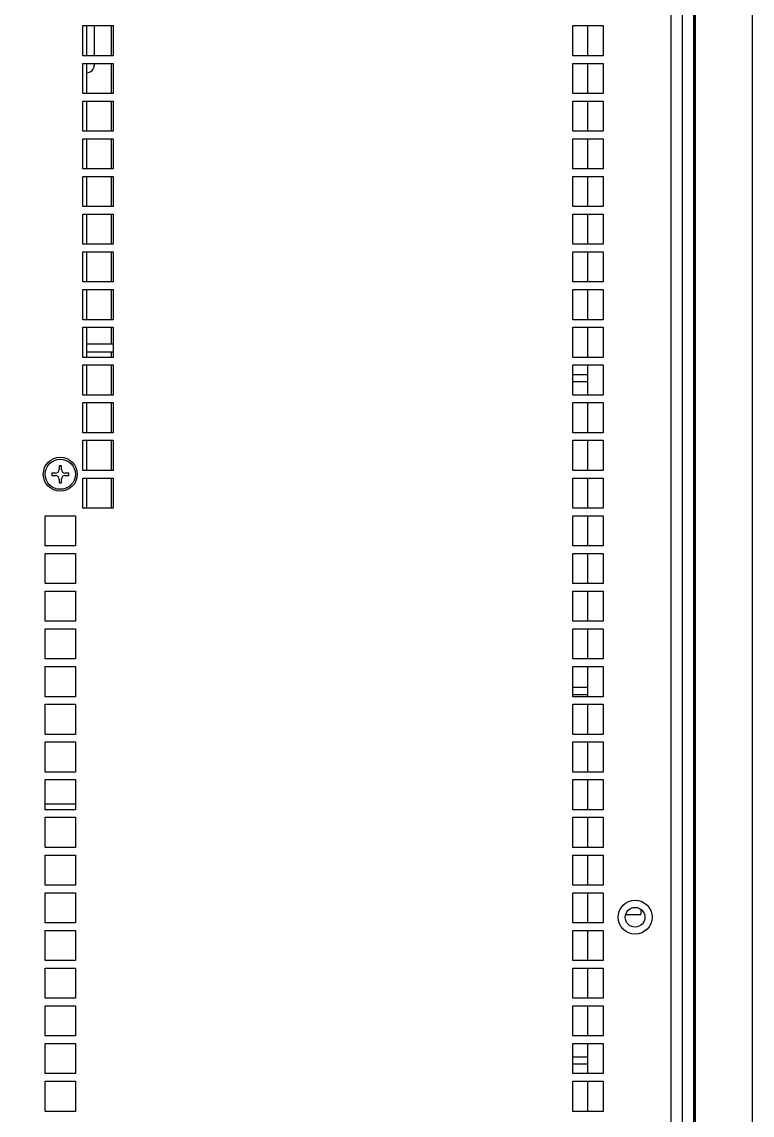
# Model space of a CAD drawing. Header units: millimetres. Extents: x -18178 to 96133, y -22425 to 61598.
# Drawn here: x 42266.3 to 42460.1, y 51681.6 to 51971.6 of the extents above; entities that cross this region are included whole.
import ezdxf

# ---------------------------------------------------------------- set-up
doc = ezdxf.new("R2010")
doc.units = ezdxf.units.MM
for name, color, linetype in [('00B60061P4122', 7, 'Continuous'), ('00B60RPFP04', 7, 'Continuous'), ('00B60TCFP0410', 7, 'Continuous'), ('10B60RIVP4008', 7, 'Continuous'), ('CH1775FE', 7, 'Continuous'), ('EAE-UPS PANEL-VERTV.', 7, 'Continuous'), ('LL0058FE', 7, 'Continuous'), ('RG0030GA', 7, 'Continuous'), ('RG0136LX', 7, 'Continuous'), ('RG0382CU', 7, 'Continuous'), ('RG0405CU', 7, 'Continuous'), ('RG0999FE', 7, 'Continuous'), ('RG1110FE', 7, 'Continuous')]:
    doc.layers.add(name, color=color, linetype=linetype)
doc.layers.add('E-ELEC-EQPM', color=7, linetype='Continuous', lineweight=35)

# ---------------------------------------------------------------- blocks, each defined once
blk = doc.blocks.new('A$Ccc32f15b')
at = {"layer": '00B60061P4122', "color": 7, "linetype": 'Continuous'}
for p in [(77.841, 43.528), (77.91, 43.325)]:
    blk.add_line(p, (77.91, 43.528), dxfattribs=at)
at = {"layer": '00B60RPFP04', "color": 7, "linetype": 'Continuous'}
blk.add_circle((72.07, 35.825), 0.225, dxfattribs=at)
at = {"layer": '00B60TCFP0410', "color": 7, "linetype": 'Continuous'}
for p, q in [((71.957, 35.84), (71.957, 35.81)), ((72.005, 35.84), (71.957, 35.84)), ((72.055, 35.938), (72.055, 35.89)), ((72.085, 35.938), (72.055, 35.938)), ((72.085, 35.89), (72.085, 35.938)), ((72.182, 35.84), (72.135, 35.84)), ((72.182, 35.81), (72.182, 35.84)), ((71.957, 35.81), (72.005, 35.81)), ((72.055, 35.76), (72.055, 35.713)), ((72.055, 35.713), (72.085, 35.713)), ((72.085, 35.713), (72.085, 35.76)), ((72.135, 35.81), (72.182, 35.81))]:
    blk.add_line(p, q, dxfattribs=at)
blk.add_circle((72.07, 35.825), 0.2, dxfattribs=at)
for centre, start, end in [((72.005, 35.89), 270, 0), ((72.135, 35.89), 180, 270), ((72.005, 35.76), 0, 90), ((72.135, 35.76), 90, 180)]:
    blk.add_arc(centre, 0.05, start, end, dxfattribs=at)
at = {"layer": '10B60RIVP4008', "color": 7, "linetype": 'Continuous'}
for p, q in [((70.345, 36.525), (70.345, 36.175)), ((70.445, 36.175), (70.445, 36.525)), ((76.445, 36.025), (76.445, 35.625))]:
    blk.add_line(p, q, dxfattribs=at)
at = {"layer": 'CH1775FE', "color": 7, "linetype": 'Continuous'}
for p, q in [((2.32, 44.075), (91.07, 44.075)), ((66.52, 42.825), (66.12, 42.825)), ((67.02, 42.825), (66.62, 42.825)), ((67.52, 42.825), (67.12, 42.825)), ((68.02, 42.825), (67.62, 42.825)), ((68.52, 42.825), (68.12, 42.825)), ((69.02, 42.825), (68.62, 42.825)), ((69.52, 42.825), (69.12, 42.825)), ((70.02, 42.825), (69.62, 42.825)), ((70.52, 42.825), (70.12, 42.825)), ((71.02, 42.825), (70.62, 42.825)), ((71.52, 42.825), (71.12, 42.825)), ((72.02, 42.825), (71.62, 42.825)), ((72.52, 42.825), (72.12, 42.825)), ((73.02, 42.825), (72.62, 42.825)), ((73.52, 42.825), (73.12, 42.825)), ((74.02, 42.825), (73.62, 42.825)), ((74.52, 42.825), (74.12, 42.825)), ((75.02, 42.825), (74.62, 42.825)), ((75.52, 42.825), (75.12, 42.825)), ((76.02, 42.825), (75.62, 42.825)), ((76.52, 42.825), (76.12, 42.825)), ((77.02, 42.825), (76.62, 42.825)), ((77.52, 42.825), (77.12, 42.825)), ((78.02, 42.825), (77.62, 42.825)), ((78.52, 42.825), (78.12, 42.825)), ((79.02, 42.825), (78.62, 42.825)), ((79.52, 42.825), (79.12, 42.825)), ((80.02, 42.825), (79.62, 42.825)), ((80.52, 42.825), (80.12, 42.825))]:
    blk.add_line(p, q, dxfattribs=at)
blk.add_circle((77.945, 43.45), 0.13, dxfattribs=at)
at = {"layer": 'LL0058FE', "color": 7, "linetype": 'Continuous'}
for p, q in [((66.52, 36.175), (66.12, 36.175)), ((67.02, 36.175), (66.62, 36.175)), ((67.52, 36.175), (67.12, 36.175)), ((68.02, 36.175), (67.62, 36.175)), ((68.52, 36.175), (68.12, 36.175)), ((69.02, 36.175), (68.62, 36.175)), ((69.52, 36.175), (69.12, 36.175)), ((70.02, 36.175), (69.62, 36.175)), ((70.52, 36.175), (70.12, 36.175)), ((71.02, 36.175), (70.62, 36.175)), ((71.52, 36.175), (71.12, 36.175)), ((72.02, 36.175), (71.62, 36.175)), ((72.5, 36.175), (72.12, 36.175)), ((72.52, 36.155), (72.5, 36.175))]:
    blk.add_line(p, q, dxfattribs=at)
at = {"layer": 'RG0030GA', "color": 7, "linetype": 'Continuous'}
for p, q in [((66.12, 36.275), (66.52, 36.275)), ((66.62, 36.275), (66.645, 36.275))]:
    blk.add_line(p, q, dxfattribs=at)
blk.add_arc((66.645, 36.175), 0.1, 0, 90, dxfattribs=at)
at = {"layer": 'RG0136LX', "color": 7, "linetype": 'Continuous'}
for p, q in [((66.12, 36.5), (66.52, 36.5)), ((66.62, 36.5), (67.02, 36.5)), ((67.12, 36.5), (67.52, 36.5)), ((67.62, 36.5), (68.02, 36.5)), ((68.12, 36.5), (68.52, 36.5)), ((68.62, 36.5), (69.02, 36.5)), ((69.12, 36.5), (69.52, 36.5)), ((69.62, 36.5), (70.02, 36.5)), ((70.12, 36.5), (70.345, 36.5)), ((70.445, 36.5), (70.52, 36.5)), ((70.62, 36.5), (71.02, 36.5)), ((71.12, 36.5), (71.52, 36.5)), ((71.62, 36.5), (72.02, 36.5)), ((72.12, 36.5), (72.52, 36.5))]:
    blk.add_line(p, q, dxfattribs=at)
at = {"layer": 'RG0382CU', "color": 7, "linetype": 'Continuous'}
for p, q in [((70.745, 42.625), (70.745, 42.825)), ((70.845, 42.825), (70.845, 42.625))]:
    blk.add_line(p, q, dxfattribs=at)
at = {"layer": 'RG0405CU', "color": 7, "linetype": 'Continuous'}
for p, q in [((74.895, 42.625), (74.895, 42.825)), ((74.995, 42.825), (74.995, 42.625)), ((79.795, 42.625), (79.795, 42.825)), ((79.895, 42.825), (79.895, 42.625))]:
    blk.add_line(p, q, dxfattribs=at)
at = {"layer": 'RG0999FE', "color": 7, "linetype": 'Continuous'}
for p, q in [((47.425, 45.003), (94.715, 45.003)), ((94.29, 44.228), (47.85, 44.228))]:
    blk.add_line(p, q, dxfattribs=at)
at = {"layer": 'RG1110FE', "color": 7, "linetype": 'Continuous'}
for p, q in [((37.57, 43.925), (92.07, 43.925)), ((66.12, 43.025), (66.52, 43.025)), ((66.12, 42.625), (66.12, 43.025)), ((66.52, 43.025), (66.52, 42.625)), ((66.62, 43.025), (67.02, 43.025)), ((66.62, 42.625), (66.62, 43.025)), ((67.02, 43.025), (67.02, 42.625)), ((67.12, 43.025), (67.52, 43.025)), ((67.12, 42.625), (67.12, 43.025)), ((67.52, 43.025), (67.52, 42.625)), ((67.62, 43.025), (68.02, 43.025)), ((67.62, 42.625), (67.62, 43.025)), ((68.02, 43.025), (68.02, 42.625)), ((68.12, 43.025), (68.52, 43.025)), ((68.12, 42.625), (68.12, 43.025)), ((68.52, 43.025), (68.52, 42.625)), ((68.62, 43.025), (69.02, 43.025)), ((68.62, 42.625), (68.62, 43.025)), ((69.02, 43.025), (69.02, 42.625)), ((69.12, 43.025), (69.52, 43.025)), ((69.12, 42.625), (69.12, 43.025)), ((69.52, 43.025), (69.52, 42.625)), ((69.62, 43.025), (70.02, 43.025)), ((69.62, 42.625), (69.62, 43.025)), ((70.02, 43.025), (70.02, 42.625)), ((70.12, 43.025), (70.52, 43.025)), ((70.12, 42.625), (70.12, 43.025)), ((70.52, 43.025), (70.52, 42.625)), ((70.62, 43.025), (71.02, 43.025)), ((70.62, 42.625), (70.62, 43.025)), ((71.02, 43.025), (71.02, 42.625)), ((71.12, 43.025), (71.52, 43.025)), ((71.12, 42.625), (71.12, 43.025)), ((71.52, 43.025), (71.52, 42.625)), ((71.62, 43.025), (72.02, 43.025)), ((71.62, 42.625), (71.62, 43.025)), ((72.02, 43.025), (72.02, 42.625)), ((72.12, 43.025), (72.52, 43.025)), ((72.12, 42.625), (72.12, 43.025)), ((72.52, 43.025), (72.52, 42.625)), ((72.62, 43.025), (73.02, 43.025)), ((72.62, 42.625), (72.62, 43.025)), ((73.02, 43.025), (73.02, 42.625)), ((73.12, 43.025), (73.52, 43.025)), ((73.12, 42.625), (73.12, 43.025)), ((73.52, 43.025), (73.52, 42.625)), ((73.62, 43.025), (74.02, 43.025)), ((73.62, 42.625), (73.62, 43.025)), ((74.02, 43.025), (74.02, 42.625)), ((74.12, 43.025), (74.52, 43.025)), ((74.12, 42.625), (74.12, 43.025)), ((74.52, 43.025), (74.52, 42.625)), ((74.62, 43.025), (75.02, 43.025)), ((74.62, 42.625), (74.62, 43.025)), ((75.02, 43.025), (75.02, 42.625)), ((75.12, 43.025), (75.52, 43.025)), ((75.12, 42.625), (75.12, 43.025)), ((75.52, 43.025), (75.52, 42.625)), ((75.62, 43.025), (76.02, 43.025)), ((75.62, 42.625), (75.62, 43.025)), ((76.02, 43.025), (76.02, 42.625)), ((76.12, 43.025), (76.52, 43.025)), ((76.12, 42.625), (76.12, 43.025)), ((76.52, 43.025), (76.52, 42.625)), ((76.62, 43.025), (77.02, 43.025)), ((76.62, 42.625), (76.62, 43.025)), ((77.02, 43.025), (77.02, 42.625)), ((77.12, 43.025), (77.52, 43.025)), ((77.12, 42.625), (77.12, 43.025)), ((77.52, 43.025), (77.52, 42.625)), ((77.62, 43.025), (78.02, 43.025)), ((77.62, 42.625), (77.62, 43.025)), ((78.02, 43.025), (78.02, 42.625)), ((78.12, 43.025), (78.52, 43.025)), ((78.12, 42.625), (78.12, 43.025)), ((78.52, 43.025), (78.52, 42.625)), ((78.62, 43.025), (79.02, 43.025)), ((78.62, 42.625), (78.62, 43.025)), ((79.02, 43.025), (79.02, 42.625)), ((79.12, 43.025), (79.52, 43.025)), ((79.12, 42.625), (79.12, 43.025)), ((79.52, 43.025), (79.52, 42.625)), ((79.62, 43.025), (80.02, 43.025)), ((79.62, 42.625), (79.62, 43.025)), ((80.02, 43.025), (80.02, 42.625)), ((80.12, 43.025), (80.52, 43.025)), ((80.12, 42.625), (80.12, 43.025)), ((80.52, 43.025), (80.52, 42.625)), ((66.52, 42.625), (66.12, 42.625)), ((67.02, 42.625), (66.62, 42.625)), ((67.52, 42.625), (67.12, 42.625)), ((68.02, 42.625), (67.62, 42.625)), ((68.52, 42.625), (68.12, 42.625)), ((69.02, 42.625), (68.62, 42.625)), ((69.52, 42.625), (69.12, 42.625)), ((70.02, 42.625), (69.62, 42.625)), ((70.52, 42.625), (70.12, 42.625)), ((71.02, 42.625), (70.62, 42.625)), ((71.52, 42.625), (71.12, 42.625)), ((72.02, 42.625), (71.62, 42.625)), ((72.52, 42.625), (72.12, 42.625)), ((73.02, 42.625), (72.62, 42.625)), ((73.52, 42.625), (73.12, 42.625)), ((74.02, 42.625), (73.62, 42.625)), ((74.52, 42.625), (74.12, 42.625)), ((75.02, 42.625), (74.62, 42.625)), ((75.52, 42.625), (75.12, 42.625)), ((76.02, 42.625), (75.62, 42.625)), ((76.52, 42.625), (76.12, 42.625)), ((77.02, 42.625), (76.62, 42.625)), ((77.52, 42.625), (77.12, 42.625)), ((78.02, 42.625), (77.62, 42.625)), ((78.52, 42.625), (78.12, 42.625)), ((79.02, 42.625), (78.62, 42.625)), ((79.52, 42.625), (79.12, 42.625)), ((80.02, 42.625), (79.62, 42.625)), ((80.52, 42.625), (80.12, 42.625)), ((66.12, 36.525), (66.52, 36.525)), ((66.12, 36.125), (66.12, 36.525)), ((66.52, 36.525), (66.52, 36.125)), ((66.62, 36.525), (67.02, 36.525)), ((66.62, 36.125), (66.62, 36.525)), ((67.02, 36.525), (67.02, 36.125)), ((67.12, 36.525), (67.52, 36.525)), ((67.12, 36.125), (67.12, 36.525)), ((67.52, 36.525), (67.52, 36.125)), ((67.62, 36.525), (68.02, 36.525)), ((67.62, 36.125), (67.62, 36.525)), ((68.02, 36.525), (68.02, 36.125)), ((68.12, 36.525), (68.52, 36.525)), ((68.12, 36.125), (68.12, 36.525)), ((68.52, 36.525), (68.52, 36.125)), ((68.62, 36.525), (69.02, 36.525)), ((68.62, 36.125), (68.62, 36.525)), ((69.02, 36.525), (69.02, 36.125)), ((69.12, 36.525), (69.52, 36.525)), ((69.12, 36.125), (69.12, 36.525)), ((69.52, 36.525), (69.52, 36.125)), ((69.62, 36.525), (70.02, 36.525)), ((69.62, 36.125), (69.62, 36.525)), ((70.02, 36.525), (70.02, 36.125)), ((70.12, 36.525), (70.52, 36.525)), ((70.12, 36.125), (70.12, 36.525)), ((70.52, 36.525), (70.52, 36.125)), ((70.62, 36.525), (71.02, 36.525)), ((70.62, 36.125), (70.62, 36.525)), ((71.02, 36.525), (71.02, 36.125)), ((71.12, 36.525), (71.52, 36.525)), ((71.12, 36.125), (71.12, 36.525)), ((71.52, 36.525), (71.52, 36.125)), ((71.62, 36.525), (72.02, 36.525)), ((71.62, 36.125), (71.62, 36.525)), ((72.02, 36.525), (72.02, 36.125)), ((72.12, 36.525), (72.52, 36.525)), ((72.12, 36.125), (72.12, 36.525)), ((72.52, 36.525), (72.52, 36.125)), ((66.52, 36.125), (66.12, 36.125)), ((67.02, 36.125), (66.62, 36.125)), ((67.52, 36.125), (67.12, 36.125)), ((68.02, 36.125), (67.62, 36.125)), ((68.52, 36.125), (68.12, 36.125)), ((69.02, 36.125), (68.62, 36.125)), ((69.52, 36.125), (69.12, 36.125)), ((70.02, 36.125), (69.62, 36.125)), ((70.52, 36.125), (70.12, 36.125)), ((71.02, 36.125), (70.62, 36.125)), ((71.52, 36.125), (71.12, 36.125)), ((72.02, 36.125), (71.62, 36.125)), ((72.52, 36.125), (72.12, 36.125)), ((72.62, 36.025), (73.02, 36.025)), ((72.62, 35.625), (72.62, 36.025)), ((73.02, 36.025), (73.02, 35.625)), ((73.12, 36.025), (73.52, 36.025)), ((73.12, 35.625), (73.12, 36.025)), ((73.52, 36.025), (73.52, 35.625)), ((73.62, 36.025), (74.02, 36.025)), ((73.62, 35.625), (73.62, 36.025)), ((74.02, 36.025), (74.02, 35.625)), ((74.12, 36.025), (74.52, 36.025)), ((74.12, 35.625), (74.12, 36.025)), ((74.52, 36.025), (74.52, 35.625)), ((74.62, 36.025), (75.02, 36.025)), ((74.62, 35.625), (74.62, 36.025)), ((75.02, 36.025), (75.02, 35.625)), ((75.12, 36.025), (75.52, 36.025)), ((75.12, 35.625), (75.12, 36.025)), ((75.52, 36.025), (75.52, 35.625)), ((75.62, 36.025), (76.02, 36.025)), ((75.62, 35.625), (75.62, 36.025)), ((76.02, 36.025), (76.02, 35.625)), ((76.12, 36.025), (76.52, 36.025)), ((76.12, 35.625), (76.12, 36.025)), ((76.52, 36.025), (76.52, 35.625)), ((76.62, 36.025), (77.02, 36.025)), ((76.62, 35.625), (76.62, 36.025)), ((77.02, 36.025), (77.02, 35.625)), ((77.12, 36.025), (77.52, 36.025)), ((77.12, 35.625), (77.12, 36.025)), ((77.52, 36.025), (77.52, 35.625)), ((77.62, 36.025), (78.02, 36.025)), ((77.62, 35.625), (77.62, 36.025)), ((78.02, 36.025), (78.02, 35.625)), ((78.12, 36.025), (78.52, 36.025)), ((78.12, 35.625), (78.12, 36.025)), ((78.52, 36.025), (78.52, 35.625)), ((78.62, 36.025), (79.02, 36.025)), ((78.62, 35.625), (78.62, 36.025)), ((79.02, 36.025), (79.02, 35.625)), ((79.12, 36.025), (79.52, 36.025)), ((79.12, 35.625), (79.12, 36.025)), ((79.52, 36.025), (79.52, 35.625)), ((79.62, 36.025), (80.02, 36.025)), ((79.62, 35.625), (79.62, 36.025)), ((80.02, 36.025), (80.02, 35.625)), ((80.12, 36.025), (80.52, 36.025)), ((80.12, 35.625), (80.12, 36.025)), ((80.52, 36.025), (80.52, 35.625)), ((73.02, 35.625), (72.62, 35.625)), ((73.52, 35.625), (73.12, 35.625)), ((74.02, 35.625), (73.62, 35.625)), ((74.52, 35.625), (74.12, 35.625)), ((75.02, 35.625), (74.62, 35.625)), ((75.52, 35.625), (75.12, 35.625)), ((76.02, 35.625), (75.62, 35.625)), ((76.52, 35.625), (76.12, 35.625)), ((77.02, 35.625), (76.62, 35.625)), ((77.52, 35.625), (77.12, 35.625)), ((78.02, 35.625), (77.62, 35.625)), ((78.52, 35.625), (78.12, 35.625)), ((79.02, 35.625), (78.62, 35.625)), ((79.52, 35.625), (79.12, 35.625)), ((80.02, 35.625), (79.62, 35.625)), ((80.52, 35.625), (80.12, 35.625))]:
    blk.add_line(p, q, dxfattribs=at)
blk.add_circle((77.945, 43.45), 0.225, dxfattribs=at)
blk = doc.blocks.new('ups-panel')
at = {"layer": 'EAE-UPS PANEL-VERTV.', "xscale": 20, "yscale": 20, "zscale": 20}
blk.add_blockref('A$Ccc32f15b', (5.1, -450.03, 1985.5), dxfattribs=at)

msp = doc.modelspace()

# ---------------------------------------------------------------- linework, layer by layer
at = {"layer": 'E-ELEC-EQPM'}
msp.add_lwpolyline([(41530.00043, 52699.1355), (42445.00043, 52699.1355), (42445.00043, 50045.1355), (41530.00043, 50045.1355)], close=True, dxfattribs=at)

# ---------------------------------------------------------------- block references
at = {"layer": 'EAE-UPS PANEL-VERTV.', "rotation": 270}
msp.add_blockref('ups-panel', (42010.0646, 53298.13576), dxfattribs=at)

doc.saveas('drawing.dxf')
